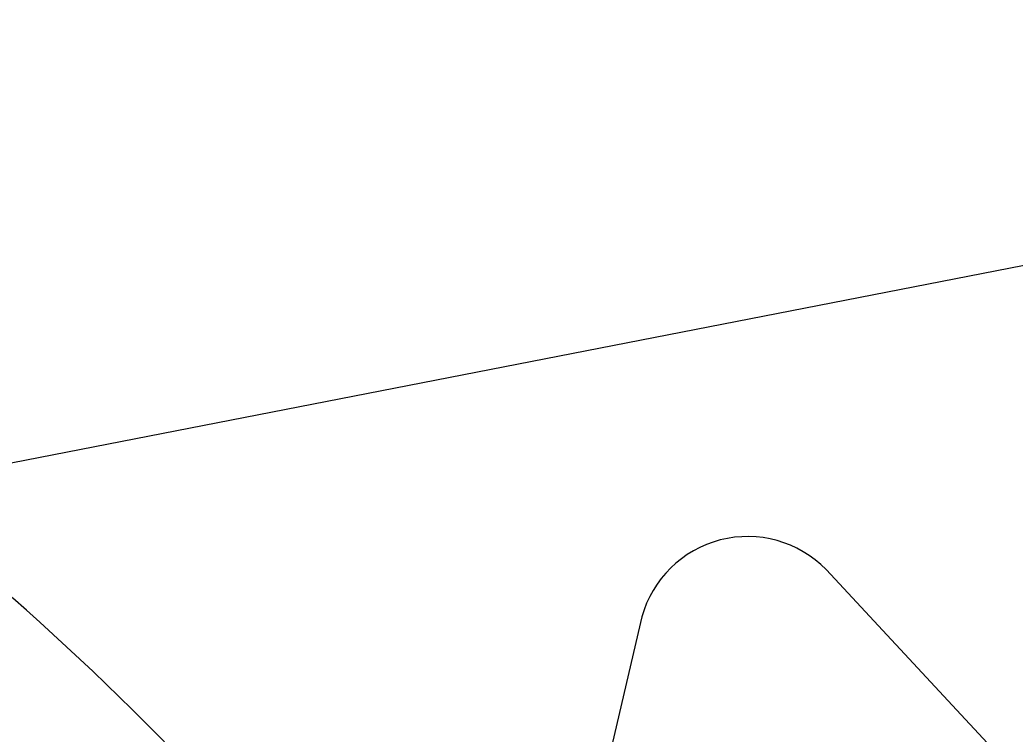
# Model space of a CAD drawing. Header units: millimetres. Extents: x -360149 to 9420325, y 0 to 292181.
# Drawn here: x -194488.281 to -194485.517, y 106322.244 to 106324.228 of the extents above; entities that cross this region are included whole.
import ezdxf
from ezdxf import colors
from ezdxf.entities.mleader import LeaderData, LeaderLine
from ezdxf.math import Vec2, Vec3

# ---------------------------------------------------------------- set-up
doc = ezdxf.new("R2010")
doc.units = ezdxf.units.MM
doc.header["$MEASUREMENT"] = 0
doc.layers.get('0').update_dxf_attribs({"color": 250, "lineweight": 9})
for name, color, linetype, lineweight in [('_АР ТЕКСТ', 250, 'Continuous', 25), ('АР_Отметки', 250, 'Continuous', 15), ('АР_Размеры', 175, 'Continuous', 9), ('АР_Сущ Несущая стена', 202, 'Continuous', 30)]:
    doc.layers.add(name, color=color, linetype=linetype, lineweight=lineweight)
doc.styles.add('ISOCPEUR', font='isocpeur.ttf', dxfattribs={"width": 0.7})

# ---------------------------------------------------------------- blocks, each defined once
blk = doc.blocks.new('_DotSmall')
at = {"color": 0, "linetype": 'ByBlock', "const_width": 0.5}
blk.add_lwpolyline([(-0.0625, 0, 1), (0.0625, 0, 1)], format="xyb", close=True, dxfattribs=at)

msp = doc.modelspace()

# ---------------------------------------------------------------- linework, layer by layer
at = {"layer": 'АР_Размеры', "color": 5, "ltscale": 150}
msp.add_line((-194483.2399, 106323.9847), (-196537.9538, 105923.1845), dxfattribs=at)
msp.add_line((-194483.2399, 106323.9847), (-196537.9538, 105923.1845), dxfattribs=at)
msp.add_line((-194483.2399, 106323.9847), (-196537.9538, 105923.1845), dxfattribs=at)
msp.add_line((-194483.2399, 106323.9847), (-196537.9538, 105923.1845), dxfattribs=at)
msp.add_line((-194483.2399, 106323.9847), (-196537.9538, 105923.1845), dxfattribs=at)
msp.add_line((-194483.2399, 106323.9847), (-196537.9538, 105923.1845), dxfattribs=at)
msp.add_line((-194483.2399, 106323.9847), (-196537.9538, 105923.1845), dxfattribs=at)
msp.add_line((-194483.2399, 106323.9847), (-196537.9538, 105923.1845), dxfattribs=at)
msp.add_line((-194483.2399, 106323.9847), (-196537.9538, 105923.1845), dxfattribs=at)
msp.add_line((-194483.2399, 106323.9847), (-196537.9538, 105923.1845), dxfattribs=at)
msp.add_line((-194483.2399, 106323.9847), (-196537.9538, 105923.1845), dxfattribs=at)
msp.add_line((-194483.2399, 106323.9847), (-196537.9538, 105923.1845), dxfattribs=at)
msp.add_line((-194483.2399, 106323.9847), (-196537.9538, 105923.1845), dxfattribs=at)
msp.add_line((-194483.2399, 106323.9847), (-196537.9538, 105923.1845), dxfattribs=at)
msp.add_line((-194483.2399, 106323.9847), (-196537.9538, 105923.1845), dxfattribs=at)
msp.add_line((-194483.2399, 106323.9847), (-196537.9538, 105923.1845), dxfattribs=at)
msp.add_line((-194483.2399, 106323.9847), (-196537.9538, 105923.1845), dxfattribs=at)
msp.add_line((-194483.2399, 106323.9847), (-196537.9538, 105923.1845), dxfattribs=at)
msp.add_line((-194483.2399, 106323.9847), (-196537.9538, 105923.1845), dxfattribs=at)
msp.add_line((-194483.2399, 106323.9847), (-196537.9538, 105923.1845), dxfattribs=at)
msp.add_line((-194483.2399, 106323.9847), (-196537.9538, 105923.1845), dxfattribs=at)
msp.add_line((-194483.2399, 106323.9847), (-196537.9538, 105923.1845), dxfattribs=at)
msp.add_line((-194483.2399, 106323.9847), (-196537.9538, 105923.1845), dxfattribs=at)
msp.add_line((-194483.2399, 106323.9847), (-196537.9538, 105923.1845), dxfattribs=at)
msp.add_line((-194483.2399, 106323.9847), (-196537.9538, 105923.1845), dxfattribs=at)
msp.add_line((-194483.2399, 106323.9847), (-196537.9538, 105923.1845), dxfattribs=at)
msp.add_line((-194483.2399, 106323.9847), (-196537.9538, 105923.1845), dxfattribs=at)
msp.add_line((-194483.2399, 106323.9847), (-196537.9538, 105923.1845), dxfattribs=at)
msp.add_line((-194483.2399, 106323.9847), (-196537.9538, 105923.1845), dxfattribs=at)
msp.add_line((-194483.2399, 106323.9847), (-196537.9538, 105923.1845), dxfattribs=at)
msp.add_line((-194483.2399, 106323.9847), (-196537.9538, 105923.1845), dxfattribs=at)
msp.add_line((-194483.2399, 106323.9847), (-196537.9538, 105923.1845), dxfattribs=at)
msp.add_line((-194483.2399, 106323.9847), (-196537.9538, 105923.1845), dxfattribs=at)
msp.add_line((-194483.2399, 106323.9847), (-196537.9538, 105923.1845), dxfattribs=at)
msp.add_line((-194483.2399, 106323.9847), (-196537.9538, 105923.1845), dxfattribs=at)
msp.add_line((-194483.2399, 106323.9847), (-196537.9538, 105923.1845), dxfattribs=at)
msp.add_line((-194483.2399, 106323.9847), (-196537.9538, 105923.1845), dxfattribs=at)
msp.add_line((-194483.2399, 106323.9847), (-196537.9538, 105923.1845), dxfattribs=at)
msp.add_line((-194483.2399, 106323.9847), (-196537.9538, 105923.1845), dxfattribs=at)
msp.add_line((-194483.2399, 106323.9847), (-196537.9538, 105923.1845), dxfattribs=at)
msp.add_line((-194483.2399, 106323.9847), (-196537.9538, 105923.1845), dxfattribs=at)
msp.add_line((-194483.2399, 106323.9847), (-196537.9538, 105923.1845), dxfattribs=at)
msp.add_line((-194483.2399, 106323.9847), (-196537.9538, 105923.1845), dxfattribs=at)
msp.add_line((-194483.2399, 106323.9847), (-196537.9538, 105923.1845), dxfattribs=at)
msp.add_line((-194483.2399, 106323.9847), (-196537.9538, 105923.1845), dxfattribs=at)
msp.add_line((-194483.2399, 106323.9847), (-196537.9538, 105923.1845), dxfattribs=at)
msp.add_line((-194483.2399, 106323.9847), (-196537.9538, 105923.1845), dxfattribs=at)
msp.add_line((-194483.2399, 106323.9847), (-196537.9538, 105923.1845), dxfattribs=at)
msp.add_line((-194483.2399, 106323.9847), (-196537.9538, 105923.1845), dxfattribs=at)
msp.add_line((-194483.2399, 106323.9847), (-196537.9538, 105923.1845), dxfattribs=at)
msp.add_line((-194483.2399, 106323.9847), (-196537.9538, 105923.1845), dxfattribs=at)
msp.add_line((-194483.2399, 106323.9847), (-196537.9538, 105923.1845), dxfattribs=at)
msp.add_line((-194483.2399, 106323.9847), (-196537.9538, 105923.1845), dxfattribs=at)
at = {"layer": 'АР_Размеры', "color": 5, "lineweight": 0, "ltscale": 100, "transparency": 33554687}
for points in [[(-194482.6496, 106323.3022), (-194483.0022, 106322.4967, -0.527868), (-194483.4977, 106322.4089), (-194484.1056, 106323.0441, 0.527868), (-194484.6012, 106322.9563), (-194484.9537, 106322.1509, -0.527868), (-194485.4493, 106322.063), (-194486.0423, 106322.7009, 0.57795), (-194486.5538, 106322.5691), (-194486.765, 106321.6649, -0.615334), (-194487.2986, 106321.5585, 0.101403), (-194489.742, 106323.6342, 0.887085)], [(-194482.6496, 106323.3022), (-194483.0022, 106322.4967, -0.527868), (-194483.4977, 106322.4089), (-194484.1056, 106323.0441, 0.527868), (-194484.6012, 106322.9563), (-194484.9537, 106322.1509, -0.527868), (-194485.4493, 106322.063), (-194486.0423, 106322.7009, 0.57795), (-194486.5538, 106322.5691), (-194486.765, 106321.6649, -0.615334), (-194487.2986, 106321.5585, 0.101403), (-194489.742, 106323.6342, 0.887085)], [(-194482.6496, 106323.3022), (-194483.0022, 106322.4967, -0.527868), (-194483.4977, 106322.4089), (-194484.1056, 106323.0441, 0.527868), (-194484.6012, 106322.9563), (-194484.9537, 106322.1509, -0.527868), (-194485.4493, 106322.063), (-194486.0423, 106322.7009, 0.57795), (-194486.5538, 106322.5691), (-194486.765, 106321.6649, -0.615334), (-194487.2986, 106321.5585, 0.101403), (-194489.742, 106323.6342, 0.887085)], [(-194482.6496, 106323.3022), (-194483.0022, 106322.4967, -0.527868), (-194483.4977, 106322.4089), (-194484.1056, 106323.0441, 0.527868), (-194484.6012, 106322.9563), (-194484.9537, 106322.1509, -0.527868), (-194485.4493, 106322.063), (-194486.0423, 106322.7009, 0.57795), (-194486.5538, 106322.5691), (-194486.765, 106321.6649, -0.615334), (-194487.2986, 106321.5585, 0.101403), (-194489.742, 106323.6342, 0.887085)], [(-194482.6496, 106323.3022), (-194483.0022, 106322.4967, -0.527868), (-194483.4977, 106322.4089), (-194484.1056, 106323.0441, 0.527868), (-194484.6012, 106322.9563), (-194484.9537, 106322.1509, -0.527868), (-194485.4493, 106322.063), (-194486.0423, 106322.7009, 0.57795), (-194486.5538, 106322.5691), (-194486.765, 106321.6649, -0.615334), (-194487.2986, 106321.5585, 0.101403), (-194489.742, 106323.6342, 0.887085)], [(-194482.6496, 106323.3022), (-194483.0022, 106322.4967, -0.527868), (-194483.4977, 106322.4089), (-194484.1056, 106323.0441, 0.527868), (-194484.6012, 106322.9563), (-194484.9537, 106322.1509, -0.527868), (-194485.4493, 106322.063), (-194486.0423, 106322.7009, 0.57795), (-194486.5538, 106322.5691), (-194486.765, 106321.6649, -0.615334), (-194487.2986, 106321.5585, 0.101403), (-194489.742, 106323.6342, 0.887085)], [(-194482.6496, 106323.3022), (-194483.0022, 106322.4967, -0.527868), (-194483.4977, 106322.4089), (-194484.1056, 106323.0441, 0.527868), (-194484.6012, 106322.9563), (-194484.9537, 106322.1509, -0.527868), (-194485.4493, 106322.063), (-194486.0423, 106322.7009, 0.57795), (-194486.5538, 106322.5691), (-194486.765, 106321.6649, -0.615334), (-194487.2986, 106321.5585, 0.101403), (-194489.742, 106323.6342, 0.887085)], [(-194482.6496, 106323.3022), (-194483.0022, 106322.4967, -0.527868), (-194483.4977, 106322.4089), (-194484.1056, 106323.0441, 0.527868), (-194484.6012, 106322.9563), (-194484.9537, 106322.1509, -0.527868), (-194485.4493, 106322.063), (-194486.0423, 106322.7009, 0.57795), (-194486.5538, 106322.5691), (-194486.765, 106321.6649, -0.615334), (-194487.2986, 106321.5585, 0.101403), (-194489.742, 106323.6342, 0.887085)], [(-194482.6496, 106323.3022), (-194483.0022, 106322.4967, -0.527868), (-194483.4977, 106322.4089), (-194484.1056, 106323.0441, 0.527868), (-194484.6012, 106322.9563), (-194484.9537, 106322.1509, -0.527868), (-194485.4493, 106322.063), (-194486.0423, 106322.7009, 0.57795), (-194486.5538, 106322.5691), (-194486.765, 106321.6649, -0.615334), (-194487.2986, 106321.5585, 0.101403), (-194489.742, 106323.6342, 0.887085)], [(-194482.6496, 106323.3022), (-194483.0022, 106322.4967, -0.527868), (-194483.4977, 106322.4089), (-194484.1056, 106323.0441, 0.527868), (-194484.6012, 106322.9563), (-194484.9537, 106322.1509, -0.527868), (-194485.4493, 106322.063), (-194486.0423, 106322.7009, 0.57795), (-194486.5538, 106322.5691), (-194486.765, 106321.6649, -0.615334), (-194487.2986, 106321.5585, 0.101403), (-194489.742, 106323.6342, 0.887085)], [(-194482.6496, 106323.3022), (-194483.0022, 106322.4967, -0.527868), (-194483.4977, 106322.4089), (-194484.1056, 106323.0441, 0.527868), (-194484.6012, 106322.9563), (-194484.9537, 106322.1509, -0.527868), (-194485.4493, 106322.063), (-194486.0423, 106322.7009, 0.57795), (-194486.5538, 106322.5691), (-194486.765, 106321.6649, -0.615334), (-194487.2986, 106321.5585, 0.101403), (-194489.742, 106323.6342, 0.887085)], [(-194482.6496, 106323.3022), (-194483.0022, 106322.4967, -0.527868), (-194483.4977, 106322.4089), (-194484.1056, 106323.0441, 0.527868), (-194484.6012, 106322.9563), (-194484.9537, 106322.1509, -0.527868), (-194485.4493, 106322.063), (-194486.0423, 106322.7009, 0.57795), (-194486.5538, 106322.5691), (-194486.765, 106321.6649, -0.615334), (-194487.2986, 106321.5585, 0.101403), (-194489.742, 106323.6342, 0.887085)], [(-194482.6496, 106323.3022), (-194483.0022, 106322.4967, -0.527868), (-194483.4977, 106322.4089), (-194484.1056, 106323.0441, 0.527868), (-194484.6012, 106322.9563), (-194484.9537, 106322.1509, -0.527868), (-194485.4493, 106322.063), (-194486.0423, 106322.7009, 0.57795), (-194486.5538, 106322.5691), (-194486.765, 106321.6649, -0.615334), (-194487.2986, 106321.5585, 0.101403), (-194489.742, 106323.6342, 0.887085)], [(-194482.6496, 106323.3022), (-194483.0022, 106322.4967, -0.527868), (-194483.4977, 106322.4089), (-194484.1056, 106323.0441, 0.527868), (-194484.6012, 106322.9563), (-194484.9537, 106322.1509, -0.527868), (-194485.4493, 106322.063), (-194486.0423, 106322.7009, 0.57795), (-194486.5538, 106322.5691), (-194486.765, 106321.6649, -0.615334), (-194487.2986, 106321.5585, 0.101403), (-194489.742, 106323.6342, 0.887085)], [(-194482.6496, 106323.3022), (-194483.0022, 106322.4967, -0.527868), (-194483.4977, 106322.4089), (-194484.1056, 106323.0441, 0.527868), (-194484.6012, 106322.9563), (-194484.9537, 106322.1509, -0.527868), (-194485.4493, 106322.063), (-194486.0423, 106322.7009, 0.57795), (-194486.5538, 106322.5691), (-194486.765, 106321.6649, -0.615334), (-194487.2986, 106321.5585, 0.101403), (-194489.742, 106323.6342, 0.887085)], [(-194482.6496, 106323.3022), (-194483.0022, 106322.4967, -0.527868), (-194483.4977, 106322.4089), (-194484.1056, 106323.0441, 0.527868), (-194484.6012, 106322.9563), (-194484.9537, 106322.1509, -0.527868), (-194485.4493, 106322.063), (-194486.0423, 106322.7009, 0.57795), (-194486.5538, 106322.5691), (-194486.765, 106321.6649, -0.615334), (-194487.2986, 106321.5585, 0.101403), (-194489.742, 106323.6342, 0.887085)], [(-194482.6496, 106323.3022), (-194483.0022, 106322.4967, -0.527868), (-194483.4977, 106322.4089), (-194484.1056, 106323.0441, 0.527868), (-194484.6012, 106322.9563), (-194484.9537, 106322.1509, -0.527868), (-194485.4493, 106322.063), (-194486.0423, 106322.7009, 0.57795), (-194486.5538, 106322.5691), (-194486.765, 106321.6649, -0.615334), (-194487.2986, 106321.5585, 0.101403), (-194489.742, 106323.6342, 0.887085)], [(-194482.6496, 106323.3022), (-194483.0022, 106322.4967, -0.527868), (-194483.4977, 106322.4089), (-194484.1056, 106323.0441, 0.527868), (-194484.6012, 106322.9563), (-194484.9537, 106322.1509, -0.527868), (-194485.4493, 106322.063), (-194486.0423, 106322.7009, 0.57795), (-194486.5538, 106322.5691), (-194486.765, 106321.6649, -0.615334), (-194487.2986, 106321.5585, 0.101403), (-194489.742, 106323.6342, 0.887085)], [(-194482.6496, 106323.3022), (-194483.0022, 106322.4967, -0.527868), (-194483.4977, 106322.4089), (-194484.1056, 106323.0441, 0.527868), (-194484.6012, 106322.9563), (-194484.9537, 106322.1509, -0.527868), (-194485.4493, 106322.063), (-194486.0423, 106322.7009, 0.57795), (-194486.5538, 106322.5691), (-194486.765, 106321.6649, -0.615334), (-194487.2986, 106321.5585, 0.101403), (-194489.742, 106323.6342, 0.887085)], [(-194482.6496, 106323.3022), (-194483.0022, 106322.4967, -0.527868), (-194483.4977, 106322.4089), (-194484.1056, 106323.0441, 0.527868), (-194484.6012, 106322.9563), (-194484.9537, 106322.1509, -0.527868), (-194485.4493, 106322.063), (-194486.0423, 106322.7009, 0.57795), (-194486.5538, 106322.5691), (-194486.765, 106321.6649, -0.615334), (-194487.2986, 106321.5585, 0.101403), (-194489.742, 106323.6342, 0.887085)], [(-194482.6496, 106323.3022), (-194483.0022, 106322.4967, -0.527868), (-194483.4977, 106322.4089), (-194484.1056, 106323.0441, 0.527868), (-194484.6012, 106322.9563), (-194484.9537, 106322.1509, -0.527868), (-194485.4493, 106322.063), (-194486.0423, 106322.7009, 0.57795), (-194486.5538, 106322.5691), (-194486.765, 106321.6649, -0.615334), (-194487.2986, 106321.5585, 0.101403), (-194489.742, 106323.6342, 0.887085)], [(-194482.6496, 106323.3022), (-194483.0022, 106322.4967, -0.527868), (-194483.4977, 106322.4089), (-194484.1056, 106323.0441, 0.527868), (-194484.6012, 106322.9563), (-194484.9537, 106322.1509, -0.527868), (-194485.4493, 106322.063), (-194486.0423, 106322.7009, 0.57795), (-194486.5538, 106322.5691), (-194486.765, 106321.6649, -0.615334), (-194487.2986, 106321.5585, 0.101403), (-194489.742, 106323.6342, 0.887085)], [(-194482.6496, 106323.3022), (-194483.0022, 106322.4967, -0.527868), (-194483.4977, 106322.4089), (-194484.1056, 106323.0441, 0.527868), (-194484.6012, 106322.9563), (-194484.9537, 106322.1509, -0.527868), (-194485.4493, 106322.063), (-194486.0423, 106322.7009, 0.57795), (-194486.5538, 106322.5691), (-194486.765, 106321.6649, -0.615334), (-194487.2986, 106321.5585, 0.101403), (-194489.742, 106323.6342, 0.887085)], [(-194482.6496, 106323.3022), (-194483.0022, 106322.4967, -0.527868), (-194483.4977, 106322.4089), (-194484.1056, 106323.0441, 0.527868), (-194484.6012, 106322.9563), (-194484.9537, 106322.1509, -0.527868), (-194485.4493, 106322.063), (-194486.0423, 106322.7009, 0.57795), (-194486.5538, 106322.5691), (-194486.765, 106321.6649, -0.615334), (-194487.2986, 106321.5585, 0.101403), (-194489.742, 106323.6342, 0.887085)], [(-194482.6496, 106323.3022), (-194483.0022, 106322.4967, -0.527868), (-194483.4977, 106322.4089), (-194484.1056, 106323.0441, 0.527868), (-194484.6012, 106322.9563), (-194484.9537, 106322.1509, -0.527868), (-194485.4493, 106322.063), (-194486.0423, 106322.7009, 0.57795), (-194486.5538, 106322.5691), (-194486.765, 106321.6649, -0.615334), (-194487.2986, 106321.5585, 0.101403), (-194489.742, 106323.6342, 0.887085)], [(-194482.6496, 106323.3022), (-194483.0022, 106322.4967, -0.527868), (-194483.4977, 106322.4089), (-194484.1056, 106323.0441, 0.527868), (-194484.6012, 106322.9563), (-194484.9537, 106322.1509, -0.527868), (-194485.4493, 106322.063), (-194486.0423, 106322.7009, 0.57795), (-194486.5538, 106322.5691), (-194486.765, 106321.6649, -0.615334), (-194487.2986, 106321.5585, 0.101403), (-194489.742, 106323.6342, 0.887085)], [(-194482.6496, 106323.3022), (-194483.0022, 106322.4967, -0.527868), (-194483.4977, 106322.4089), (-194484.1056, 106323.0441, 0.527868), (-194484.6012, 106322.9563), (-194484.9537, 106322.1509, -0.527868), (-194485.4493, 106322.063), (-194486.0423, 106322.7009, 0.57795), (-194486.5538, 106322.5691), (-194486.765, 106321.6649, -0.615334), (-194487.2986, 106321.5585, 0.101403), (-194489.742, 106323.6342, 0.887085)], [(-194482.6496, 106323.3022), (-194483.0022, 106322.4967, -0.527868), (-194483.4977, 106322.4089), (-194484.1056, 106323.0441, 0.527868), (-194484.6012, 106322.9563), (-194484.9537, 106322.1509, -0.527868), (-194485.4493, 106322.063), (-194486.0423, 106322.7009, 0.57795), (-194486.5538, 106322.5691), (-194486.765, 106321.6649, -0.615334), (-194487.2986, 106321.5585, 0.101403), (-194489.742, 106323.6342, 0.887085)], [(-194482.6496, 106323.3022), (-194483.0022, 106322.4967, -0.527868), (-194483.4977, 106322.4089), (-194484.1056, 106323.0441, 0.527868), (-194484.6012, 106322.9563), (-194484.9537, 106322.1509, -0.527868), (-194485.4493, 106322.063), (-194486.0423, 106322.7009, 0.57795), (-194486.5538, 106322.5691), (-194486.765, 106321.6649, -0.615334), (-194487.2986, 106321.5585, 0.101403), (-194489.742, 106323.6342, 0.887085)], [(-194482.6496, 106323.3022), (-194483.0022, 106322.4967, -0.527868), (-194483.4977, 106322.4089), (-194484.1056, 106323.0441, 0.527868), (-194484.6012, 106322.9563), (-194484.9537, 106322.1509, -0.527868), (-194485.4493, 106322.063), (-194486.0423, 106322.7009, 0.57795), (-194486.5538, 106322.5691), (-194486.765, 106321.6649, -0.615334), (-194487.2986, 106321.5585, 0.101403), (-194489.742, 106323.6342, 0.887085)], [(-194482.6496, 106323.3022), (-194483.0022, 106322.4967, -0.527868), (-194483.4977, 106322.4089), (-194484.1056, 106323.0441, 0.527868), (-194484.6012, 106322.9563), (-194484.9537, 106322.1509, -0.527868), (-194485.4493, 106322.063), (-194486.0423, 106322.7009, 0.57795), (-194486.5538, 106322.5691), (-194486.765, 106321.6649, -0.615334), (-194487.2986, 106321.5585, 0.101403), (-194489.742, 106323.6342, 0.887085)], [(-194482.6496, 106323.3022), (-194483.0022, 106322.4967, -0.527868), (-194483.4977, 106322.4089), (-194484.1056, 106323.0441, 0.527868), (-194484.6012, 106322.9563), (-194484.9537, 106322.1509, -0.527868), (-194485.4493, 106322.063), (-194486.0423, 106322.7009, 0.57795), (-194486.5538, 106322.5691), (-194486.765, 106321.6649, -0.615334), (-194487.2986, 106321.5585, 0.101403), (-194489.742, 106323.6342, 0.887085)], [(-194482.6496, 106323.3022), (-194483.0022, 106322.4967, -0.527868), (-194483.4977, 106322.4089), (-194484.1056, 106323.0441, 0.527868), (-194484.6012, 106322.9563), (-194484.9537, 106322.1509, -0.527868), (-194485.4493, 106322.063), (-194486.0423, 106322.7009, 0.57795), (-194486.5538, 106322.5691), (-194486.765, 106321.6649, -0.615334), (-194487.2986, 106321.5585, 0.101403), (-194489.742, 106323.6342, 0.887085)], [(-194482.6496, 106323.3022), (-194483.0022, 106322.4967, -0.527868), (-194483.4977, 106322.4089), (-194484.1056, 106323.0441, 0.527868), (-194484.6012, 106322.9563), (-194484.9537, 106322.1509, -0.527868), (-194485.4493, 106322.063), (-194486.0423, 106322.7009, 0.57795), (-194486.5538, 106322.5691), (-194486.765, 106321.6649, -0.615334), (-194487.2986, 106321.5585, 0.101403), (-194489.742, 106323.6342, 0.887085)], [(-194482.6496, 106323.3022), (-194483.0022, 106322.4967, -0.527868), (-194483.4977, 106322.4089), (-194484.1056, 106323.0441, 0.527868), (-194484.6012, 106322.9563), (-194484.9537, 106322.1509, -0.527868), (-194485.4493, 106322.063), (-194486.0423, 106322.7009, 0.57795), (-194486.5538, 106322.5691), (-194486.765, 106321.6649, -0.615334), (-194487.2986, 106321.5585, 0.101403), (-194489.742, 106323.6342, 0.887085)], [(-194482.6496, 106323.3022), (-194483.0022, 106322.4967, -0.527868), (-194483.4977, 106322.4089), (-194484.1056, 106323.0441, 0.527868), (-194484.6012, 106322.9563), (-194484.9537, 106322.1509, -0.527868), (-194485.4493, 106322.063), (-194486.0423, 106322.7009, 0.57795), (-194486.5538, 106322.5691), (-194486.765, 106321.6649, -0.615334), (-194487.2986, 106321.5585, 0.101403), (-194489.742, 106323.6342, 0.887085)], [(-194482.6496, 106323.3022), (-194483.0022, 106322.4967, -0.527868), (-194483.4977, 106322.4089), (-194484.1056, 106323.0441, 0.527868), (-194484.6012, 106322.9563), (-194484.9537, 106322.1509, -0.527868), (-194485.4493, 106322.063), (-194486.0423, 106322.7009, 0.57795), (-194486.5538, 106322.5691), (-194486.765, 106321.6649, -0.615334), (-194487.2986, 106321.5585, 0.101403), (-194489.742, 106323.6342, 0.887085)], [(-194482.6496, 106323.3022), (-194483.0022, 106322.4967, -0.527868), (-194483.4977, 106322.4089), (-194484.1056, 106323.0441, 0.527868), (-194484.6012, 106322.9563), (-194484.9537, 106322.1509, -0.527868), (-194485.4493, 106322.063), (-194486.0423, 106322.7009, 0.57795), (-194486.5538, 106322.5691), (-194486.765, 106321.6649, -0.615334), (-194487.2986, 106321.5585, 0.101403), (-194489.742, 106323.6342, 0.887085)], [(-194482.6496, 106323.3022), (-194483.0022, 106322.4967, -0.527868), (-194483.4977, 106322.4089), (-194484.1056, 106323.0441, 0.527868), (-194484.6012, 106322.9563), (-194484.9537, 106322.1509, -0.527868), (-194485.4493, 106322.063), (-194486.0423, 106322.7009, 0.57795), (-194486.5538, 106322.5691), (-194486.765, 106321.6649, -0.615334), (-194487.2986, 106321.5585, 0.101403), (-194489.742, 106323.6342, 0.887085)], [(-194482.6496, 106323.3022), (-194483.0022, 106322.4967, -0.527868), (-194483.4977, 106322.4089), (-194484.1056, 106323.0441, 0.527868), (-194484.6012, 106322.9563), (-194484.9537, 106322.1509, -0.527868), (-194485.4493, 106322.063), (-194486.0423, 106322.7009, 0.57795), (-194486.5538, 106322.5691), (-194486.765, 106321.6649, -0.615334), (-194487.2986, 106321.5585, 0.101403), (-194489.742, 106323.6342, 0.887085)], [(-194482.6496, 106323.3022), (-194483.0022, 106322.4967, -0.527868), (-194483.4977, 106322.4089), (-194484.1056, 106323.0441, 0.527868), (-194484.6012, 106322.9563), (-194484.9537, 106322.1509, -0.527868), (-194485.4493, 106322.063), (-194486.0423, 106322.7009, 0.57795), (-194486.5538, 106322.5691), (-194486.765, 106321.6649, -0.615334), (-194487.2986, 106321.5585, 0.101403), (-194489.742, 106323.6342, 0.887085)], [(-194482.6496, 106323.3022), (-194483.0022, 106322.4967, -0.527868), (-194483.4977, 106322.4089), (-194484.1056, 106323.0441, 0.527868), (-194484.6012, 106322.9563), (-194484.9537, 106322.1509, -0.527868), (-194485.4493, 106322.063), (-194486.0423, 106322.7009, 0.57795), (-194486.5538, 106322.5691), (-194486.765, 106321.6649, -0.615334), (-194487.2986, 106321.5585, 0.101403), (-194489.742, 106323.6342, 0.887085)], [(-194482.6496, 106323.3022), (-194483.0022, 106322.4967, -0.527868), (-194483.4977, 106322.4089), (-194484.1056, 106323.0441, 0.527868), (-194484.6012, 106322.9563), (-194484.9537, 106322.1509, -0.527868), (-194485.4493, 106322.063), (-194486.0423, 106322.7009, 0.57795), (-194486.5538, 106322.5691), (-194486.765, 106321.6649, -0.615334), (-194487.2986, 106321.5585, 0.101403), (-194489.742, 106323.6342, 0.887085)], [(-194482.6496, 106323.3022), (-194483.0022, 106322.4967, -0.527868), (-194483.4977, 106322.4089), (-194484.1056, 106323.0441, 0.527868), (-194484.6012, 106322.9563), (-194484.9537, 106322.1509, -0.527868), (-194485.4493, 106322.063), (-194486.0423, 106322.7009, 0.57795), (-194486.5538, 106322.5691), (-194486.765, 106321.6649, -0.615334), (-194487.2986, 106321.5585, 0.101403), (-194489.742, 106323.6342, 0.887085)], [(-194482.6496, 106323.3022), (-194483.0022, 106322.4967, -0.527868), (-194483.4977, 106322.4089), (-194484.1056, 106323.0441, 0.527868), (-194484.6012, 106322.9563), (-194484.9537, 106322.1509, -0.527868), (-194485.4493, 106322.063), (-194486.0423, 106322.7009, 0.57795), (-194486.5538, 106322.5691), (-194486.765, 106321.6649, -0.615334), (-194487.2986, 106321.5585, 0.101403), (-194489.742, 106323.6342, 0.887085)], [(-194482.6496, 106323.3022), (-194483.0022, 106322.4967, -0.527868), (-194483.4977, 106322.4089), (-194484.1056, 106323.0441, 0.527868), (-194484.6012, 106322.9563), (-194484.9537, 106322.1509, -0.527868), (-194485.4493, 106322.063), (-194486.0423, 106322.7009, 0.57795), (-194486.5538, 106322.5691), (-194486.765, 106321.6649, -0.615334), (-194487.2986, 106321.5585, 0.101403), (-194489.742, 106323.6342, 0.887085)], [(-194482.6496, 106323.3022), (-194483.0022, 106322.4967, -0.527868), (-194483.4977, 106322.4089), (-194484.1056, 106323.0441, 0.527868), (-194484.6012, 106322.9563), (-194484.9537, 106322.1509, -0.527868), (-194485.4493, 106322.063), (-194486.0423, 106322.7009, 0.57795), (-194486.5538, 106322.5691), (-194486.765, 106321.6649, -0.615334), (-194487.2986, 106321.5585, 0.101403), (-194489.742, 106323.6342, 0.887085)], [(-194482.6496, 106323.3022), (-194483.0022, 106322.4967, -0.527868), (-194483.4977, 106322.4089), (-194484.1056, 106323.0441, 0.527868), (-194484.6012, 106322.9563), (-194484.9537, 106322.1509, -0.527868), (-194485.4493, 106322.063), (-194486.0423, 106322.7009, 0.57795), (-194486.5538, 106322.5691), (-194486.765, 106321.6649, -0.615334), (-194487.2986, 106321.5585, 0.101403), (-194489.742, 106323.6342, 0.887085)], [(-194482.6496, 106323.3022), (-194483.0022, 106322.4967, -0.527868), (-194483.4977, 106322.4089), (-194484.1056, 106323.0441, 0.527868), (-194484.6012, 106322.9563), (-194484.9537, 106322.1509, -0.527868), (-194485.4493, 106322.063), (-194486.0423, 106322.7009, 0.57795), (-194486.5538, 106322.5691), (-194486.765, 106321.6649, -0.615334), (-194487.2986, 106321.5585, 0.101403), (-194489.742, 106323.6342, 0.887085)], [(-194482.6496, 106323.3022), (-194483.0022, 106322.4967, -0.527868), (-194483.4977, 106322.4089), (-194484.1056, 106323.0441, 0.527868), (-194484.6012, 106322.9563), (-194484.9537, 106322.1509, -0.527868), (-194485.4493, 106322.063), (-194486.0423, 106322.7009, 0.57795), (-194486.5538, 106322.5691), (-194486.765, 106321.6649, -0.615334), (-194487.2986, 106321.5585, 0.101403), (-194489.742, 106323.6342, 0.887085)], [(-194482.6496, 106323.3022), (-194483.0022, 106322.4967, -0.527868), (-194483.4977, 106322.4089), (-194484.1056, 106323.0441, 0.527868), (-194484.6012, 106322.9563), (-194484.9537, 106322.1509, -0.527868), (-194485.4493, 106322.063), (-194486.0423, 106322.7009, 0.57795), (-194486.5538, 106322.5691), (-194486.765, 106321.6649, -0.615334), (-194487.2986, 106321.5585, 0.101403), (-194489.742, 106323.6342, 0.887085)], [(-194482.6496, 106323.3022), (-194483.0022, 106322.4967, -0.527868), (-194483.4977, 106322.4089), (-194484.1056, 106323.0441, 0.527868), (-194484.6012, 106322.9563), (-194484.9537, 106322.1509, -0.527868), (-194485.4493, 106322.063), (-194486.0423, 106322.7009, 0.57795), (-194486.5538, 106322.5691), (-194486.765, 106321.6649, -0.615334), (-194487.2986, 106321.5585, 0.101403), (-194489.742, 106323.6342, 0.887085)], [(-194490.0945, 106323.1422, -0.164997), (-194488.2273, 106319.7441), (-194488.206, 106319.6241, 0.414304), (-194487.7114, 106319.2783), (-194483.9898, 106319.9379, 0.228696), (-194483.689, 106320.155, -0.319049), (-194483.2456, 106320.3731, -0.319002), (-194482.8936, 106320.0263), (-194482.6808, 106318.8258, -0.4144), (-194482.8289, 106318.6138), (-194483.069, 106318.5713, 0.668339), (-194483.1419, 106318.2413), (-194481.7286, 106317.2535, 0.198883)], [(-194490.0945, 106323.1422, -0.164997), (-194488.2273, 106319.7441), (-194488.206, 106319.6241, 0.414304), (-194487.7114, 106319.2783), (-194483.9898, 106319.9379, 0.228696), (-194483.689, 106320.155, -0.319049), (-194483.2456, 106320.3731, -0.319002), (-194482.8936, 106320.0263), (-194482.6808, 106318.8258, -0.4144), (-194482.8289, 106318.6138), (-194483.069, 106318.5713, 0.668339), (-194483.1419, 106318.2413), (-194481.7286, 106317.2535, 0.198883)], [(-194490.0945, 106323.1422, -0.164997), (-194488.2273, 106319.7441), (-194488.206, 106319.6241, 0.414304), (-194487.7114, 106319.2783), (-194483.9898, 106319.9379, 0.228696), (-194483.689, 106320.155, -0.319049), (-194483.2456, 106320.3731, -0.319002), (-194482.8936, 106320.0263), (-194482.6808, 106318.8258, -0.4144), (-194482.8289, 106318.6138), (-194483.069, 106318.5713, 0.668339), (-194483.1419, 106318.2413), (-194481.7286, 106317.2535, 0.198883)], [(-194490.0945, 106323.1422, -0.164997), (-194488.2273, 106319.7441), (-194488.206, 106319.6241, 0.414304), (-194487.7114, 106319.2783), (-194483.9898, 106319.9379, 0.228696), (-194483.689, 106320.155, -0.319049), (-194483.2456, 106320.3731, -0.319002), (-194482.8936, 106320.0263), (-194482.6808, 106318.8258, -0.4144), (-194482.8289, 106318.6138), (-194483.069, 106318.5713, 0.668339), (-194483.1419, 106318.2413), (-194481.7286, 106317.2535, 0.198883)], [(-194490.0945, 106323.1422, -0.164997), (-194488.2273, 106319.7441), (-194488.206, 106319.6241, 0.414304), (-194487.7114, 106319.2783), (-194483.9898, 106319.9379, 0.228696), (-194483.689, 106320.155, -0.319049), (-194483.2456, 106320.3731, -0.319002), (-194482.8936, 106320.0263), (-194482.6808, 106318.8258, -0.4144), (-194482.8289, 106318.6138), (-194483.069, 106318.5713, 0.668339), (-194483.1419, 106318.2413), (-194481.7286, 106317.2535, 0.198883)], [(-194490.0945, 106323.1422, -0.164997), (-194488.2273, 106319.7441), (-194488.206, 106319.6241, 0.414304), (-194487.7114, 106319.2783), (-194483.9898, 106319.9379, 0.228696), (-194483.689, 106320.155, -0.319049), (-194483.2456, 106320.3731, -0.319002), (-194482.8936, 106320.0263), (-194482.6808, 106318.8258, -0.4144), (-194482.8289, 106318.6138), (-194483.069, 106318.5713, 0.668339), (-194483.1419, 106318.2413), (-194481.7286, 106317.2535, 0.198883)], [(-194490.0945, 106323.1422, -0.164997), (-194488.2273, 106319.7441), (-194488.206, 106319.6241, 0.414304), (-194487.7114, 106319.2783), (-194483.9898, 106319.9379, 0.228696), (-194483.689, 106320.155, -0.319049), (-194483.2456, 106320.3731, -0.319002), (-194482.8936, 106320.0263), (-194482.6808, 106318.8258, -0.4144), (-194482.8289, 106318.6138), (-194483.069, 106318.5713, 0.668339), (-194483.1419, 106318.2413), (-194481.7286, 106317.2535, 0.198883)], [(-194490.0945, 106323.1422, -0.164997), (-194488.2273, 106319.7441), (-194488.206, 106319.6241, 0.414304), (-194487.7114, 106319.2783), (-194483.9898, 106319.9379, 0.228696), (-194483.689, 106320.155, -0.319049), (-194483.2456, 106320.3731, -0.319002), (-194482.8936, 106320.0263), (-194482.6808, 106318.8258, -0.4144), (-194482.8289, 106318.6138), (-194483.069, 106318.5713, 0.668339), (-194483.1419, 106318.2413), (-194481.7286, 106317.2535, 0.198883)], [(-194490.0945, 106323.1422, -0.164997), (-194488.2273, 106319.7441), (-194488.206, 106319.6241, 0.414304), (-194487.7114, 106319.2783), (-194483.9898, 106319.9379, 0.228696), (-194483.689, 106320.155, -0.319049), (-194483.2456, 106320.3731, -0.319002), (-194482.8936, 106320.0263), (-194482.6808, 106318.8258, -0.4144), (-194482.8289, 106318.6138), (-194483.069, 106318.5713, 0.668339), (-194483.1419, 106318.2413), (-194481.7286, 106317.2535, 0.198883)], [(-194490.0945, 106323.1422, -0.164997), (-194488.2273, 106319.7441), (-194488.206, 106319.6241, 0.414304), (-194487.7114, 106319.2783), (-194483.9898, 106319.9379, 0.228696), (-194483.689, 106320.155, -0.319049), (-194483.2456, 106320.3731, -0.319002), (-194482.8936, 106320.0263), (-194482.6808, 106318.8258, -0.4144), (-194482.8289, 106318.6138), (-194483.069, 106318.5713, 0.668339), (-194483.1419, 106318.2413), (-194481.7286, 106317.2535, 0.198883)], [(-194490.0945, 106323.1422, -0.164997), (-194488.2273, 106319.7441), (-194488.206, 106319.6241, 0.414304), (-194487.7114, 106319.2783), (-194483.9898, 106319.9379, 0.228696), (-194483.689, 106320.155, -0.319049), (-194483.2456, 106320.3731, -0.319002), (-194482.8936, 106320.0263), (-194482.6808, 106318.8258, -0.4144), (-194482.8289, 106318.6138), (-194483.069, 106318.5713, 0.668339), (-194483.1419, 106318.2413), (-194481.7286, 106317.2535, 0.198883)], [(-194490.0945, 106323.1422, -0.164997), (-194488.2273, 106319.7441), (-194488.206, 106319.6241, 0.414304), (-194487.7114, 106319.2783), (-194483.9898, 106319.9379, 0.228696), (-194483.689, 106320.155, -0.319049), (-194483.2456, 106320.3731, -0.319002), (-194482.8936, 106320.0263), (-194482.6808, 106318.8258, -0.4144), (-194482.8289, 106318.6138), (-194483.069, 106318.5713, 0.668339), (-194483.1419, 106318.2413), (-194481.7286, 106317.2535, 0.198883)], [(-194490.0945, 106323.1422, -0.164997), (-194488.2273, 106319.7441), (-194488.206, 106319.6241, 0.414304), (-194487.7114, 106319.2783), (-194483.9898, 106319.9379, 0.228696), (-194483.689, 106320.155, -0.319049), (-194483.2456, 106320.3731, -0.319002), (-194482.8936, 106320.0263), (-194482.6808, 106318.8258, -0.4144), (-194482.8289, 106318.6138), (-194483.069, 106318.5713, 0.668339), (-194483.1419, 106318.2413), (-194481.7286, 106317.2535, 0.198883)], [(-194490.0945, 106323.1422, -0.164997), (-194488.2273, 106319.7441), (-194488.206, 106319.6241, 0.414304), (-194487.7114, 106319.2783), (-194483.9898, 106319.9379, 0.228696), (-194483.689, 106320.155, -0.319049), (-194483.2456, 106320.3731, -0.319002), (-194482.8936, 106320.0263), (-194482.6808, 106318.8258, -0.4144), (-194482.8289, 106318.6138), (-194483.069, 106318.5713, 0.668339), (-194483.1419, 106318.2413), (-194481.7286, 106317.2535, 0.198883)], [(-194490.0945, 106323.1422, -0.164997), (-194488.2273, 106319.7441), (-194488.206, 106319.6241, 0.414304), (-194487.7114, 106319.2783), (-194483.9898, 106319.9379, 0.228696), (-194483.689, 106320.155, -0.319049), (-194483.2456, 106320.3731, -0.319002), (-194482.8936, 106320.0263), (-194482.6808, 106318.8258, -0.4144), (-194482.8289, 106318.6138), (-194483.069, 106318.5713, 0.668339), (-194483.1419, 106318.2413), (-194481.7286, 106317.2535, 0.198883)], [(-194490.0945, 106323.1422, -0.164997), (-194488.2273, 106319.7441), (-194488.206, 106319.6241, 0.414304), (-194487.7114, 106319.2783), (-194483.9898, 106319.9379, 0.228696), (-194483.689, 106320.155, -0.319049), (-194483.2456, 106320.3731, -0.319002), (-194482.8936, 106320.0263), (-194482.6808, 106318.8258, -0.4144), (-194482.8289, 106318.6138), (-194483.069, 106318.5713, 0.668339), (-194483.1419, 106318.2413), (-194481.7286, 106317.2535, 0.198883)], [(-194490.0945, 106323.1422, -0.164997), (-194488.2273, 106319.7441), (-194488.206, 106319.6241, 0.414304), (-194487.7114, 106319.2783), (-194483.9898, 106319.9379, 0.228696), (-194483.689, 106320.155, -0.319049), (-194483.2456, 106320.3731, -0.319002), (-194482.8936, 106320.0263), (-194482.6808, 106318.8258, -0.4144), (-194482.8289, 106318.6138), (-194483.069, 106318.5713, 0.668339), (-194483.1419, 106318.2413), (-194481.7286, 106317.2535, 0.198883)], [(-194490.0945, 106323.1422, -0.164997), (-194488.2273, 106319.7441), (-194488.206, 106319.6241, 0.414304), (-194487.7114, 106319.2783), (-194483.9898, 106319.9379, 0.228696), (-194483.689, 106320.155, -0.319049), (-194483.2456, 106320.3731, -0.319002), (-194482.8936, 106320.0263), (-194482.6808, 106318.8258, -0.4144), (-194482.8289, 106318.6138), (-194483.069, 106318.5713, 0.668339), (-194483.1419, 106318.2413), (-194481.7286, 106317.2535, 0.198883)], [(-194490.0945, 106323.1422, -0.164997), (-194488.2273, 106319.7441), (-194488.206, 106319.6241, 0.414304), (-194487.7114, 106319.2783), (-194483.9898, 106319.9379, 0.228696), (-194483.689, 106320.155, -0.319049), (-194483.2456, 106320.3731, -0.319002), (-194482.8936, 106320.0263), (-194482.6808, 106318.8258, -0.4144), (-194482.8289, 106318.6138), (-194483.069, 106318.5713, 0.668339), (-194483.1419, 106318.2413), (-194481.7286, 106317.2535, 0.198883)], [(-194490.0945, 106323.1422, -0.164997), (-194488.2273, 106319.7441), (-194488.206, 106319.6241, 0.414304), (-194487.7114, 106319.2783), (-194483.9898, 106319.9379, 0.228696), (-194483.689, 106320.155, -0.319049), (-194483.2456, 106320.3731, -0.319002), (-194482.8936, 106320.0263), (-194482.6808, 106318.8258, -0.4144), (-194482.8289, 106318.6138), (-194483.069, 106318.5713, 0.668339), (-194483.1419, 106318.2413), (-194481.7286, 106317.2535, 0.198883)], [(-194490.0945, 106323.1422, -0.164997), (-194488.2273, 106319.7441), (-194488.206, 106319.6241, 0.414304), (-194487.7114, 106319.2783), (-194483.9898, 106319.9379, 0.228696), (-194483.689, 106320.155, -0.319049), (-194483.2456, 106320.3731, -0.319002), (-194482.8936, 106320.0263), (-194482.6808, 106318.8258, -0.4144), (-194482.8289, 106318.6138), (-194483.069, 106318.5713, 0.668339), (-194483.1419, 106318.2413), (-194481.7286, 106317.2535, 0.198883)], [(-194490.0945, 106323.1422, -0.164997), (-194488.2273, 106319.7441), (-194488.206, 106319.6241, 0.414304), (-194487.7114, 106319.2783), (-194483.9898, 106319.9379, 0.228696), (-194483.689, 106320.155, -0.319049), (-194483.2456, 106320.3731, -0.319002), (-194482.8936, 106320.0263), (-194482.6808, 106318.8258, -0.4144), (-194482.8289, 106318.6138), (-194483.069, 106318.5713, 0.668339), (-194483.1419, 106318.2413), (-194481.7286, 106317.2535, 0.198883)], [(-194490.0945, 106323.1422, -0.164997), (-194488.2273, 106319.7441), (-194488.206, 106319.6241, 0.414304), (-194487.7114, 106319.2783), (-194483.9898, 106319.9379, 0.228696), (-194483.689, 106320.155, -0.319049), (-194483.2456, 106320.3731, -0.319002), (-194482.8936, 106320.0263), (-194482.6808, 106318.8258, -0.4144), (-194482.8289, 106318.6138), (-194483.069, 106318.5713, 0.668339), (-194483.1419, 106318.2413), (-194481.7286, 106317.2535, 0.198883)], [(-194490.0945, 106323.1422, -0.164997), (-194488.2273, 106319.7441), (-194488.206, 106319.6241, 0.414304), (-194487.7114, 106319.2783), (-194483.9898, 106319.9379, 0.228696), (-194483.689, 106320.155, -0.319049), (-194483.2456, 106320.3731, -0.319002), (-194482.8936, 106320.0263), (-194482.6808, 106318.8258, -0.4144), (-194482.8289, 106318.6138), (-194483.069, 106318.5713, 0.668339), (-194483.1419, 106318.2413), (-194481.7286, 106317.2535, 0.198883)], [(-194490.0945, 106323.1422, -0.164997), (-194488.2273, 106319.7441), (-194488.206, 106319.6241, 0.414304), (-194487.7114, 106319.2783), (-194483.9898, 106319.9379, 0.228696), (-194483.689, 106320.155, -0.319049), (-194483.2456, 106320.3731, -0.319002), (-194482.8936, 106320.0263), (-194482.6808, 106318.8258, -0.4144), (-194482.8289, 106318.6138), (-194483.069, 106318.5713, 0.668339), (-194483.1419, 106318.2413), (-194481.7286, 106317.2535, 0.198883)], [(-194490.0945, 106323.1422, -0.164997), (-194488.2273, 106319.7441), (-194488.206, 106319.6241, 0.414304), (-194487.7114, 106319.2783), (-194483.9898, 106319.9379, 0.228696), (-194483.689, 106320.155, -0.319049), (-194483.2456, 106320.3731, -0.319002), (-194482.8936, 106320.0263), (-194482.6808, 106318.8258, -0.4144), (-194482.8289, 106318.6138), (-194483.069, 106318.5713, 0.668339), (-194483.1419, 106318.2413), (-194481.7286, 106317.2535, 0.198883)], [(-194490.0945, 106323.1422, -0.164997), (-194488.2273, 106319.7441), (-194488.206, 106319.6241, 0.414304), (-194487.7114, 106319.2783), (-194483.9898, 106319.9379, 0.228696), (-194483.689, 106320.155, -0.319049), (-194483.2456, 106320.3731, -0.319002), (-194482.8936, 106320.0263), (-194482.6808, 106318.8258, -0.4144), (-194482.8289, 106318.6138), (-194483.069, 106318.5713, 0.668339), (-194483.1419, 106318.2413), (-194481.7286, 106317.2535, 0.198883)], [(-194490.0945, 106323.1422, -0.164997), (-194488.2273, 106319.7441), (-194488.206, 106319.6241, 0.414304), (-194487.7114, 106319.2783), (-194483.9898, 106319.9379, 0.228696), (-194483.689, 106320.155, -0.319049), (-194483.2456, 106320.3731, -0.319002), (-194482.8936, 106320.0263), (-194482.6808, 106318.8258, -0.4144), (-194482.8289, 106318.6138), (-194483.069, 106318.5713, 0.668339), (-194483.1419, 106318.2413), (-194481.7286, 106317.2535, 0.198883)], [(-194490.0945, 106323.1422, -0.164997), (-194488.2273, 106319.7441), (-194488.206, 106319.6241, 0.414304), (-194487.7114, 106319.2783), (-194483.9898, 106319.9379, 0.228696), (-194483.689, 106320.155, -0.319049), (-194483.2456, 106320.3731, -0.319002), (-194482.8936, 106320.0263), (-194482.6808, 106318.8258, -0.4144), (-194482.8289, 106318.6138), (-194483.069, 106318.5713, 0.668339), (-194483.1419, 106318.2413), (-194481.7286, 106317.2535, 0.198883)], [(-194490.0945, 106323.1422, -0.164997), (-194488.2273, 106319.7441), (-194488.206, 106319.6241, 0.414304), (-194487.7114, 106319.2783), (-194483.9898, 106319.9379, 0.228696), (-194483.689, 106320.155, -0.319049), (-194483.2456, 106320.3731, -0.319002), (-194482.8936, 106320.0263), (-194482.6808, 106318.8258, -0.4144), (-194482.8289, 106318.6138), (-194483.069, 106318.5713, 0.668339), (-194483.1419, 106318.2413), (-194481.7286, 106317.2535, 0.198883)], [(-194490.0945, 106323.1422, -0.164997), (-194488.2273, 106319.7441), (-194488.206, 106319.6241, 0.414304), (-194487.7114, 106319.2783), (-194483.9898, 106319.9379, 0.228696), (-194483.689, 106320.155, -0.319049), (-194483.2456, 106320.3731, -0.319002), (-194482.8936, 106320.0263), (-194482.6808, 106318.8258, -0.4144), (-194482.8289, 106318.6138), (-194483.069, 106318.5713, 0.668339), (-194483.1419, 106318.2413), (-194481.7286, 106317.2535, 0.198883)], [(-194490.0945, 106323.1422, -0.164997), (-194488.2273, 106319.7441), (-194488.206, 106319.6241, 0.414304), (-194487.7114, 106319.2783), (-194483.9898, 106319.9379, 0.228696), (-194483.689, 106320.155, -0.319049), (-194483.2456, 106320.3731, -0.319002), (-194482.8936, 106320.0263), (-194482.6808, 106318.8258, -0.4144), (-194482.8289, 106318.6138), (-194483.069, 106318.5713, 0.668339), (-194483.1419, 106318.2413), (-194481.7286, 106317.2535, 0.198883)], [(-194490.0945, 106323.1422, -0.164997), (-194488.2273, 106319.7441), (-194488.206, 106319.6241, 0.414304), (-194487.7114, 106319.2783), (-194483.9898, 106319.9379, 0.228696), (-194483.689, 106320.155, -0.319049), (-194483.2456, 106320.3731, -0.319002), (-194482.8936, 106320.0263), (-194482.6808, 106318.8258, -0.4144), (-194482.8289, 106318.6138), (-194483.069, 106318.5713, 0.668339), (-194483.1419, 106318.2413), (-194481.7286, 106317.2535, 0.198883)], [(-194490.0945, 106323.1422, -0.164997), (-194488.2273, 106319.7441), (-194488.206, 106319.6241, 0.414304), (-194487.7114, 106319.2783), (-194483.9898, 106319.9379, 0.228696), (-194483.689, 106320.155, -0.319049), (-194483.2456, 106320.3731, -0.319002), (-194482.8936, 106320.0263), (-194482.6808, 106318.8258, -0.4144), (-194482.8289, 106318.6138), (-194483.069, 106318.5713, 0.668339), (-194483.1419, 106318.2413), (-194481.7286, 106317.2535, 0.198883)], [(-194490.0945, 106323.1422, -0.164997), (-194488.2273, 106319.7441), (-194488.206, 106319.6241, 0.414304), (-194487.7114, 106319.2783), (-194483.9898, 106319.9379, 0.228696), (-194483.689, 106320.155, -0.319049), (-194483.2456, 106320.3731, -0.319002), (-194482.8936, 106320.0263), (-194482.6808, 106318.8258, -0.4144), (-194482.8289, 106318.6138), (-194483.069, 106318.5713, 0.668339), (-194483.1419, 106318.2413), (-194481.7286, 106317.2535, 0.198883)], [(-194490.0945, 106323.1422, -0.164997), (-194488.2273, 106319.7441), (-194488.206, 106319.6241, 0.414304), (-194487.7114, 106319.2783), (-194483.9898, 106319.9379, 0.228696), (-194483.689, 106320.155, -0.319049), (-194483.2456, 106320.3731, -0.319002), (-194482.8936, 106320.0263), (-194482.6808, 106318.8258, -0.4144), (-194482.8289, 106318.6138), (-194483.069, 106318.5713, 0.668339), (-194483.1419, 106318.2413), (-194481.7286, 106317.2535, 0.198883)], [(-194490.0945, 106323.1422, -0.164997), (-194488.2273, 106319.7441), (-194488.206, 106319.6241, 0.414304), (-194487.7114, 106319.2783), (-194483.9898, 106319.9379, 0.228696), (-194483.689, 106320.155, -0.319049), (-194483.2456, 106320.3731, -0.319002), (-194482.8936, 106320.0263), (-194482.6808, 106318.8258, -0.4144), (-194482.8289, 106318.6138), (-194483.069, 106318.5713, 0.668339), (-194483.1419, 106318.2413), (-194481.7286, 106317.2535, 0.198883)], [(-194490.0945, 106323.1422, -0.164997), (-194488.2273, 106319.7441), (-194488.206, 106319.6241, 0.414304), (-194487.7114, 106319.2783), (-194483.9898, 106319.9379, 0.228696), (-194483.689, 106320.155, -0.319049), (-194483.2456, 106320.3731, -0.319002), (-194482.8936, 106320.0263), (-194482.6808, 106318.8258, -0.4144), (-194482.8289, 106318.6138), (-194483.069, 106318.5713, 0.668339), (-194483.1419, 106318.2413), (-194481.7286, 106317.2535, 0.198883)], [(-194490.0945, 106323.1422, -0.164997), (-194488.2273, 106319.7441), (-194488.206, 106319.6241, 0.414304), (-194487.7114, 106319.2783), (-194483.9898, 106319.9379, 0.228696), (-194483.689, 106320.155, -0.319049), (-194483.2456, 106320.3731, -0.319002), (-194482.8936, 106320.0263), (-194482.6808, 106318.8258, -0.4144), (-194482.8289, 106318.6138), (-194483.069, 106318.5713, 0.668339), (-194483.1419, 106318.2413), (-194481.7286, 106317.2535, 0.198883)], [(-194490.0945, 106323.1422, -0.164997), (-194488.2273, 106319.7441), (-194488.206, 106319.6241, 0.414304), (-194487.7114, 106319.2783), (-194483.9898, 106319.9379, 0.228696), (-194483.689, 106320.155, -0.319049), (-194483.2456, 106320.3731, -0.319002), (-194482.8936, 106320.0263), (-194482.6808, 106318.8258, -0.4144), (-194482.8289, 106318.6138), (-194483.069, 106318.5713, 0.668339), (-194483.1419, 106318.2413), (-194481.7286, 106317.2535, 0.198883)], [(-194490.0945, 106323.1422, -0.164997), (-194488.2273, 106319.7441), (-194488.206, 106319.6241, 0.414304), (-194487.7114, 106319.2783), (-194483.9898, 106319.9379, 0.228696), (-194483.689, 106320.155, -0.319049), (-194483.2456, 106320.3731, -0.319002), (-194482.8936, 106320.0263), (-194482.6808, 106318.8258, -0.4144), (-194482.8289, 106318.6138), (-194483.069, 106318.5713, 0.668339), (-194483.1419, 106318.2413), (-194481.7286, 106317.2535, 0.198883)], [(-194490.0945, 106323.1422, -0.164997), (-194488.2273, 106319.7441), (-194488.206, 106319.6241, 0.414304), (-194487.7114, 106319.2783), (-194483.9898, 106319.9379, 0.228696), (-194483.689, 106320.155, -0.319049), (-194483.2456, 106320.3731, -0.319002), (-194482.8936, 106320.0263), (-194482.6808, 106318.8258, -0.4144), (-194482.8289, 106318.6138), (-194483.069, 106318.5713, 0.668339), (-194483.1419, 106318.2413), (-194481.7286, 106317.2535, 0.198883)], [(-194490.0945, 106323.1422, -0.164997), (-194488.2273, 106319.7441), (-194488.206, 106319.6241, 0.414304), (-194487.7114, 106319.2783), (-194483.9898, 106319.9379, 0.228696), (-194483.689, 106320.155, -0.319049), (-194483.2456, 106320.3731, -0.319002), (-194482.8936, 106320.0263), (-194482.6808, 106318.8258, -0.4144), (-194482.8289, 106318.6138), (-194483.069, 106318.5713, 0.668339), (-194483.1419, 106318.2413), (-194481.7286, 106317.2535, 0.198883)], [(-194490.0945, 106323.1422, -0.164997), (-194488.2273, 106319.7441), (-194488.206, 106319.6241, 0.414304), (-194487.7114, 106319.2783), (-194483.9898, 106319.9379, 0.228696), (-194483.689, 106320.155, -0.319049), (-194483.2456, 106320.3731, -0.319002), (-194482.8936, 106320.0263), (-194482.6808, 106318.8258, -0.4144), (-194482.8289, 106318.6138), (-194483.069, 106318.5713, 0.668339), (-194483.1419, 106318.2413), (-194481.7286, 106317.2535, 0.198883)], [(-194490.0945, 106323.1422, -0.164997), (-194488.2273, 106319.7441), (-194488.206, 106319.6241, 0.414304), (-194487.7114, 106319.2783), (-194483.9898, 106319.9379, 0.228696), (-194483.689, 106320.155, -0.319049), (-194483.2456, 106320.3731, -0.319002), (-194482.8936, 106320.0263), (-194482.6808, 106318.8258, -0.4144), (-194482.8289, 106318.6138), (-194483.069, 106318.5713, 0.668339), (-194483.1419, 106318.2413), (-194481.7286, 106317.2535, 0.198883)], [(-194490.0945, 106323.1422, -0.164997), (-194488.2273, 106319.7441), (-194488.206, 106319.6241, 0.414304), (-194487.7114, 106319.2783), (-194483.9898, 106319.9379, 0.228696), (-194483.689, 106320.155, -0.319049), (-194483.2456, 106320.3731, -0.319002), (-194482.8936, 106320.0263), (-194482.6808, 106318.8258, -0.4144), (-194482.8289, 106318.6138), (-194483.069, 106318.5713, 0.668339), (-194483.1419, 106318.2413), (-194481.7286, 106317.2535, 0.198883)], [(-194490.0945, 106323.1422, -0.164997), (-194488.2273, 106319.7441), (-194488.206, 106319.6241, 0.414304), (-194487.7114, 106319.2783), (-194483.9898, 106319.9379, 0.228696), (-194483.689, 106320.155, -0.319049), (-194483.2456, 106320.3731, -0.319002), (-194482.8936, 106320.0263), (-194482.6808, 106318.8258, -0.4144), (-194482.8289, 106318.6138), (-194483.069, 106318.5713, 0.668339), (-194483.1419, 106318.2413), (-194481.7286, 106317.2535, 0.198883)], [(-194490.0945, 106323.1422, -0.164997), (-194488.2273, 106319.7441), (-194488.206, 106319.6241, 0.414304), (-194487.7114, 106319.2783), (-194483.9898, 106319.9379, 0.228696), (-194483.689, 106320.155, -0.319049), (-194483.2456, 106320.3731, -0.319002), (-194482.8936, 106320.0263), (-194482.6808, 106318.8258, -0.4144), (-194482.8289, 106318.6138), (-194483.069, 106318.5713, 0.668339), (-194483.1419, 106318.2413), (-194481.7286, 106317.2535, 0.198883)], [(-194490.0945, 106323.1422, -0.164997), (-194488.2273, 106319.7441), (-194488.206, 106319.6241, 0.414304), (-194487.7114, 106319.2783), (-194483.9898, 106319.9379, 0.228696), (-194483.689, 106320.155, -0.319049), (-194483.2456, 106320.3731, -0.319002), (-194482.8936, 106320.0263), (-194482.6808, 106318.8258, -0.4144), (-194482.8289, 106318.6138), (-194483.069, 106318.5713, 0.668339), (-194483.1419, 106318.2413), (-194481.7286, 106317.2535, 0.198883)], [(-194490.0945, 106323.1422, -0.164997), (-194488.2273, 106319.7441), (-194488.206, 106319.6241, 0.414304), (-194487.7114, 106319.2783), (-194483.9898, 106319.9379, 0.228696), (-194483.689, 106320.155, -0.319049), (-194483.2456, 106320.3731, -0.319002), (-194482.8936, 106320.0263), (-194482.6808, 106318.8258, -0.4144), (-194482.8289, 106318.6138), (-194483.069, 106318.5713, 0.668339), (-194483.1419, 106318.2413), (-194481.7286, 106317.2535, 0.198883)], [(-194490.0945, 106323.1422, -0.164997), (-194488.2273, 106319.7441), (-194488.206, 106319.6241, 0.414304), (-194487.7114, 106319.2783), (-194483.9898, 106319.9379, 0.228696), (-194483.689, 106320.155, -0.319049), (-194483.2456, 106320.3731, -0.319002), (-194482.8936, 106320.0263), (-194482.6808, 106318.8258, -0.4144), (-194482.8289, 106318.6138), (-194483.069, 106318.5713, 0.668339), (-194483.1419, 106318.2413), (-194481.7286, 106317.2535, 0.198883)], [(-194490.0945, 106323.1422, -0.164997), (-194488.2273, 106319.7441), (-194488.206, 106319.6241, 0.414304), (-194487.7114, 106319.2783), (-194483.9898, 106319.9379, 0.228696), (-194483.689, 106320.155, -0.319049), (-194483.2456, 106320.3731, -0.319002), (-194482.8936, 106320.0263), (-194482.6808, 106318.8258, -0.4144), (-194482.8289, 106318.6138), (-194483.069, 106318.5713, 0.668339), (-194483.1419, 106318.2413), (-194481.7286, 106317.2535, 0.198883)]]:
    msp.add_lwpolyline(points, format="xyb", dxfattribs=at)
at = {"layer": 'АР_Сущ Несущая стена', "lineweight": 18, "ltscale": 100}
msp.add_arc((-197116.3547, 115484.5893), 9778.6546, 272.59254797, 356.63539137, dxfattribs=at)

# ---------------------------------------------------------------- leaders
at = {"layer": '_АР ТЕКСТ'}
ml = msp.add_multileader_mtext('Standard', dxfattribs=at)
ml.set_content('{\\W0.8;-2,550}', color=256, style='ISOCPEUR')
ml.set_leader_properties(color=256, linetype='Continuous', lineweight=-1)
ml.set_arrow_properties(name='DOTSMALL')
ml.build(insert=Vec2(0, 0))
ml.multileader.update_dxf_attribs({"has_text_frame": 1, "text_left_attachment_type": 4, "text_right_attachment_type": 4, "dogleg_length": 100, "arrow_head_size": 180})
ctx = ml.context
ctx.base_point, ctx.char_height, ctx.arrow_head_size, ctx.landing_gap_size, ctx.plane_origin = Vec3(-314736.0149, 120073.2763, -1.9618), 250, 180, 50, Vec3(-314255.6815, 117829.2579, -1.9618)
ctx.left_attachment, ctx.right_attachment = 4, 4
notes = []
notes.append((ctx, [(0, (0, 0, 0), (0, 0), (1, 0), 1, [])]))
ctx.mtext.insert, ctx.mtext.width, ctx.mtext.defined_height, ctx.mtext.line_spacing_style, ctx.mtext.flow_direction = Vec3(-314686.0149, 120406.6097, -1.9618), 801.086406, 330.7096, 2, 5
at = {"layer": 'АР_Отметки'}
ml = msp.add_multileader_mtext('Standard', dxfattribs=at)
ml.set_content('{\\W0.8;-2,250}', color=256, style='ISOCPEUR')
ml.set_leader_properties(color=256, linetype='Continuous', lineweight=-1)
ml.set_arrow_properties(name='DOTSMALL')
ml.build(insert=Vec2(0, 0))
ml.multileader.update_dxf_attribs({"has_text_frame": 1, "text_left_attachment_type": 4, "text_right_attachment_type": 4, "dogleg_length": 100, "arrow_head_size": 180})
ctx = ml.context
ctx.base_point, ctx.char_height, ctx.arrow_head_size, ctx.landing_gap_size, ctx.plane_origin = Vec3(-296774.1427, 128156.9545), 250, 180, 50, Vec3(-296855.5361, 126878.8352)
ctx.left_attachment, ctx.right_attachment = 4, 4
notes.append((ctx, [(0, (0, 0, 0), (0, 0), (1, 0), 1, [])]))
ctx.mtext.insert, ctx.mtext.width, ctx.mtext.defined_height, ctx.mtext.line_spacing_style, ctx.mtext.flow_direction = Vec3(-296724.1427, 128490.2878), 769.988959, 343.8884, 2, 5
ml = msp.add_multileader_mtext('Standard', dxfattribs=at)
ml.set_content('{\\W0.8;-2,250}', color=256, style='ISOCPEUR')
ml.set_leader_properties(color=256, linetype='Continuous', lineweight=-1)
ml.set_arrow_properties(name='DOTSMALL')
ml.build(insert=Vec2(0, 0))
ml.multileader.update_dxf_attribs({"has_text_frame": 1, "text_left_attachment_type": 4, "text_right_attachment_type": 4, "dogleg_length": 100, "arrow_head_size": 180})
ctx = ml.context
ctx.base_point, ctx.char_height, ctx.arrow_head_size, ctx.landing_gap_size, ctx.plane_origin = Vec3(-335903.2474, 116985.8569, 0), 250, 180, 50, Vec3(-337173.9636, 115928.7627, 0)
ctx.left_attachment, ctx.right_attachment = 4, 4
notes.append((ctx, [(0, (0, 0, 0), (0, 0), (1, 0), 1, [])]))
ctx.mtext.insert, ctx.mtext.width, ctx.mtext.defined_height, ctx.mtext.line_spacing_style, ctx.mtext.flow_direction = Vec3(-335853.2474, 117319.1902, 0), 769.988959, 343.8884, 2, 5
ml = msp.add_multileader_mtext('Standard', dxfattribs=at)
ml.set_content('{\\W0.8;-2,650}', color=256, style='ISOCPEUR')
ml.set_leader_properties(color=256, linetype='Continuous', lineweight=-1)
ml.set_arrow_properties(name='DOTSMALL')
ml.build(insert=Vec2(0, 0))
ml.multileader.update_dxf_attribs({"has_text_frame": 1, "text_left_attachment_type": 4, "text_right_attachment_type": 4, "dogleg_length": 100, "arrow_head_size": 180})
ctx = ml.context
ctx.base_point, ctx.char_height, ctx.arrow_head_size, ctx.landing_gap_size, ctx.plane_origin = Vec3(-302334.9623, 113770.4184), 250, 180, 50, Vec3(-302336.2564, 112502.8542)
ctx.left_attachment, ctx.right_attachment = 4, 4
notes.append((ctx, [(0, (0, 0, 0), (0, 0), (1, 0), 1, [])]))
ctx.mtext.insert, ctx.mtext.width, ctx.mtext.defined_height, ctx.mtext.line_spacing_style, ctx.mtext.flow_direction = Vec3(-302284.9623, 114103.7517), 881.185779, 430.9869, 2, 5
for ctx, leaders in notes:
    for number, flags, end, landing, length, lines in leaders:
        leader = LeaderData()
        leader.index, (leader.has_last_leader_line, leader.has_dogleg_vector, leader.attachment_direction) = number, flags
        leader.last_leader_point, leader.dogleg_vector, leader.dogleg_length = Vec3(end), Vec3(landing), length
        for number, points, colour, breaks in lines:
            line = LeaderLine()
            line.index, line.vertices, line.color, line.breaks = number, Vec3.list(points), colors.encode_raw_color(colour), breaks
            leader.lines.append(line)
        ctx.leaders.append(leader)

doc.saveas('drawing.dxf')
